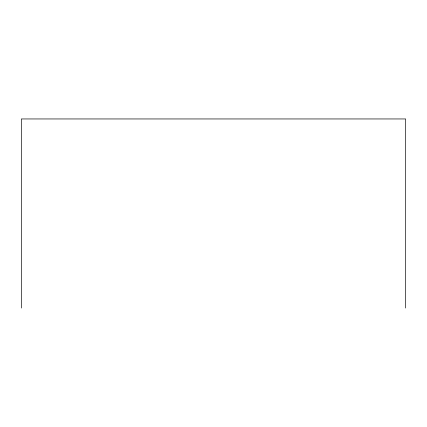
<?xml version="1.0" encoding="UTF-8"?>
<svg xmlns="http://www.w3.org/2000/svg" width="427" height="427" viewBox="0 0 427 427"><rect width="100%" height="100%" fill="white"/><g stroke="black" fill="none" stroke-linecap="round" stroke-linejoin="round"><path stroke-width="0.64" d="M405.65 308.048L405.65 118.952L21.35 118.952L21.35 308.048"/></g></svg>
